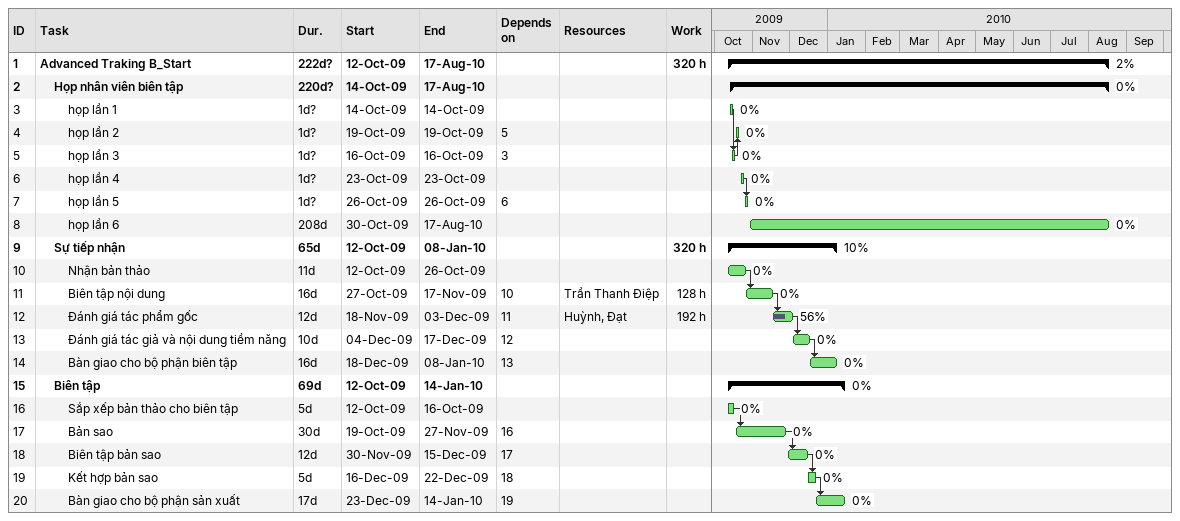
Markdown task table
| ID | Level | Task | Duration | Start | Finish | Predecessors | Resources | % complete | Work (h) |
|---|---|---|---|---|---|---|---|---|---|
| 1 | 1 | **Advanced Traking B_Start** | 222d? | 2009-10-12 | 2010-08-17 |  |  | 2 | 320 |
| 2 | 2 | **Họp nhân viên biên tập** | 220d? | 2009-10-14 | 2010-08-17 |  |  | 0 |  |
| 3 | 3 | họp lần 1 | 1d? | 2009-10-14 | 2009-10-14 |  |  | 0 |  |
| 4 | 3 | họp lần 2 | 1d? | 2009-10-19 | 2009-10-19 | 5 |  | 0 |  |
| 5 | 3 | họp lần 3 | 1d? | 2009-10-16 | 2009-10-16 | 3 |  | 0 |  |
| 6 | 3 | họp lần 4 | 1d? | 2009-10-23 | 2009-10-23 |  |  | 0 |  |
| 7 | 3 | họp lần 5 | 1d? | 2009-10-26 | 2009-10-26 | 6 |  | 0 |  |
| 8 | 3 | họp lần 6 | 208d | 2009-10-30 | 2010-08-17 |  |  | 0 |  |
| 9 | 2 | **Sự tiếp nhận** | 65d | 2009-10-12 | 2010-01-08 |  |  | 10 | 320 |
| 10 | 3 | Nhận bản thảo | 11d | 2009-10-12 | 2009-10-26 |  |  | 0 |  |
| 11 | 3 | Biên tập nội dung | 16d | 2009-10-27 | 2009-11-17 | 10 | Trần Thanh Điệp | 0 | 128 |
| 12 | 3 | Đánh giá tác phẩm gốc | 12d | 2009-11-18 | 2009-12-03 | 11 | Huỳnh, Đạt | 56 | 192 |
| 13 | 3 | Đánh giá tác giả và nội dung tiềm năng | 10d | 2009-12-04 | 2009-12-17 | 12 |  | 0 |  |
| 14 | 3 | Bàn giao cho bộ phận biên tập | 16d | 2009-12-18 | 2010-01-08 | 13 |  | 0 |  |
| 15 | 2 | **Biên tập** | 69d | 2009-10-12 | 2010-01-14 |  |  | 0 |  |
| 16 | 3 | Sắp xếp bản thảo cho biên tập | 5d | 2009-10-12 | 2009-10-16 |  |  | 0 |  |
| 17 | 3 | Bản sao | 30d | 2009-10-19 | 2009-11-27 | 16 |  | 0 |  |
| 18 | 3 | Biên tập bản sao | 12d | 2009-11-30 | 2009-12-15 | 17 |  | 0 |  |
| 19 | 3 | Kết hợp bản sao | 5d | 2009-12-16 | 2009-12-22 | 18 |  | 0 |  |
| 20 | 3 | Bàn giao cho bộ phận sản xuất | 17d | 2009-12-23 | 2010-01-14 | 19 |  | 0 |  |
